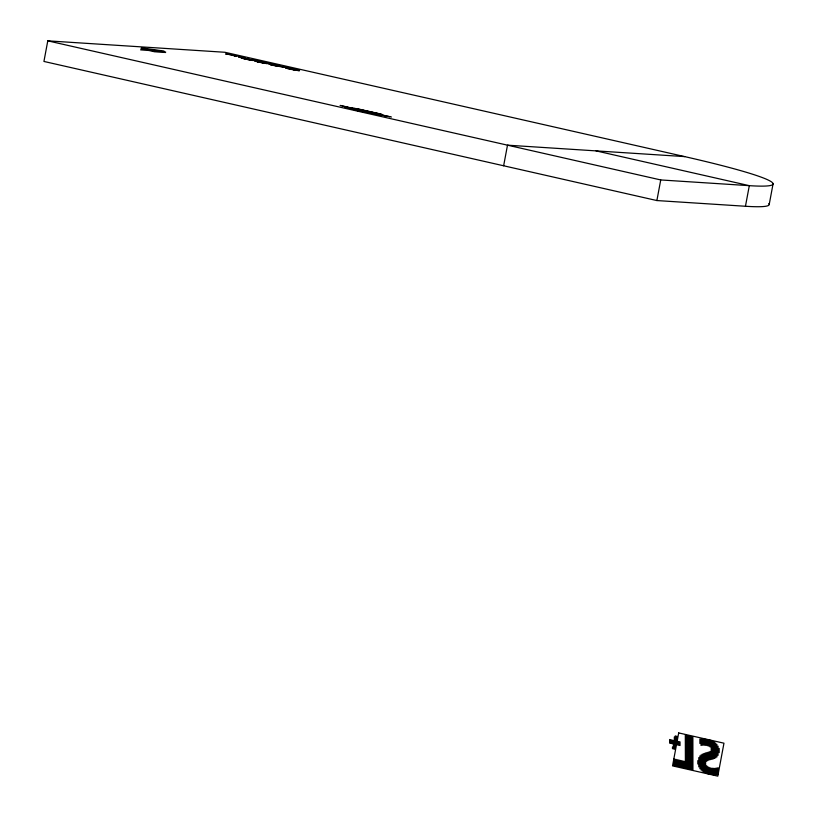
<?xml version="1.0" encoding="UTF-8"?>
<svg xmlns="http://www.w3.org/2000/svg" width="817" height="817" viewBox="0 0 817 817"><rect width="100%" height="100%" fill="white"/><g stroke="black" fill="none" stroke-linecap="round" stroke-linejoin="round"><path stroke-width="1.23" d="M745.451 206.262L749.312 185.663A180.057 12.245 10.6 0 0 684.646 156.598L224.941 52.278L47.784 40.85L43.934 61.449L656.878 200.553L745.451 206.262A180.057 12.245 10.6 0 0 768.838 203.576M503.64 165.769L507.5 145.171L684.646 156.598M656.878 200.553L660.739 179.944L749.312 185.663L596.073 150.89M769.216 204.454L773.066 183.856M140.759 50L141.474 47.723M141.76 50.062L142.444 47.866M142.761 50.123L143.424 47.999M143.761 50.194L144.405 48.142M144.762 50.256L145.375 48.285M145.763 50.317L146.355 48.428M146.764 50.388L147.336 48.56M147.765 50.45L148.316 48.703M148.745 50.593L149.286 48.846M149.695 50.807L150.267 48.989M150.655 51.022L151.247 49.122M151.605 51.236L152.217 49.265M152.554 51.461L153.198 49.408M153.514 51.675L154.178 49.551M154.464 51.88L155.148 49.684M155.465 51.941L156.129 49.827M156.466 52.002L157.109 49.97M157.467 52.074L158.079 50.113M158.467 52.135L159.06 50.245M159.468 52.196L160.04 50.388M160.469 52.268L161.01 50.531M161.47 52.329L161.991 50.674M162.471 52.39L162.971 50.807M163.471 52.462L163.941 50.95M164.472 52.523L164.707 51.777M165.473 52.584L165.667 51.992M248.439 58.691L247.275 58.487M291.679 68.812L292.22 68.894M225.502 53.963L226.769 54.188M238.503 56.822L239.452 56.986M231.344 54.831L232.191 54.984M227.657 54.198L231.282 54.78M226.146 54.024L232.559 55.086M233.478 55.393L234.877 55.627M232.151 55.301L234.693 55.832M235.235 55.883L237.553 56.24M234.816 55.852L236.031 56.067M241.413 57.088L242.189 57.231M238.625 56.516L245.008 57.905M238.676 56.894L240.954 57.384M242.945 57.731L245.417 58.068M240.913 57.425L243.762 57.915M245.59 58.661L250.748 59.6M253.995 60.203L261.011 61.418M241.893 58.201L244.109 58.589M247.326 59.049L260.235 61.336M241.138 58.119L247.592 59.375M249.522 59.712L258.744 61.163M260.49 61.612L265.872 62.541M244.201 58.834L255.741 60.836M259.54 61.581L269.733 63.399M247.674 59.621L252.749 60.509M256.211 61.193L263.738 62.409M266.219 62.838L273.205 64.186M255.098 61.142L265.842 63.052M266.791 63.215L274.328 64.472M255.272 61.265L260.327 62.286M262.87 62.582L272.827 64.308M274.665 64.768L279.291 65.564L273.613 64.768M257.335 61.806L269.835 63.971M260.705 62.582L266.842 63.644M272.827 64.778L280.486 66.106M263.309 63.175L264.596 63.399M271.785 64.778L288.85 67.74M270.733 64.788L275.901 65.544M276.391 65.769L290.586 68.128M270.478 64.788L286.205 67.515M272.868 65.34L280.241 66.616M286.42 67.831L296.254 69.527M287.676 68.097L285.654 67.882L287.145 68.281M290.74 68.72L294.712 69.404M295.376 69.425L298.481 70.109M290.678 68.894L289.075 68.618L296.571 69.966L293.415 69.231M297.582 69.996L299.339 70.395M286.134 68.158L288.534 68.71M298.225 70.385L299.614 70.579M287.676 68.608L295.294 69.925M295.938 70.18L299.451 70.65M290.923 69.353L297.633 70.517M241.005 56.976L241.832 57.119M234.397 55.832L235.276 55.985M243.915 57.854L245.192 58.068M293.078 69.588L293.65 69.69M297.133 70.333L298.92 70.65M340.097 105.403L341.24 105.618M340.689 105.587L346.439 106.802M354.425 108.304L361.104 109.56M342.456 106.118L351.627 107.977M352.77 108.191L366.302 110.734M344.233 106.659L369.764 111.52M345.407 107.017L374.962 112.695M347.184 107.548L378.424 113.481M348.359 107.905L381.886 114.268M350.136 108.447L380.947 114.227M351.31 108.804L379.844 114.155M353.087 109.335L381.059 114.656M354.261 109.692L386.257 115.84M356.028 110.234L389.719 116.627M357.213 110.591L391.455 117.015M47.784 40.85L660.739 179.944M676.21 744.685L676.231 736.076M669.613 739.487L669.634 743.194M706.685 739.426L706.725 745.513M719.174 748.413L719.185 752.651M718.041 746.105L718.051 755.368M718.082 767.704L718.092 774.577M716.897 744.369L716.928 756.981M716.948 767.919L716.958 774.649M715.763 743.133L715.794 757.829M715.815 768.133L715.825 774.71M714.63 742.244L714.661 758.472M714.681 768.348L714.691 774.782M713.496 741.479L713.527 758.881M713.547 768.286L713.558 774.771M712.363 740.927L712.393 759.218M712.414 768.205L712.424 774.618M711.229 740.447L711.26 759.453M711.28 768.123L711.29 774.465M710.096 740.1L710.106 747.024M710.116 751.436L710.126 759.749M710.147 767.745L710.157 774.312M708.962 739.783L708.972 746.278M708.982 751.865L708.993 760.055M709.013 767.357L709.023 774.159M707.828 739.61L707.839 745.88M707.849 752.304L707.859 760.566M707.869 766.673L707.89 773.832M706.715 752.6L706.736 761.342M706.736 765.713L706.756 773.495M705.551 739.242L705.571 745.4M705.582 752.886L705.622 773.066M704.417 739.068L704.438 745.278M704.448 753.305L704.489 772.525M703.284 738.976L703.304 745.186M703.314 753.723L703.345 771.891M702.15 739.007L702.171 745.349M702.181 754.193L702.212 771.074M701.017 739.038L701.037 745.502M701.047 754.949L701.078 770.053M699.883 739.079L699.893 743.46M699.914 755.888L699.944 768.787M692.867 736.842L692.928 769.747M691.948 736.628L692.009 769.543M690.814 736.372L690.876 769.287M689.681 736.117L689.742 769.022M688.547 735.862L688.608 768.766M687.414 735.596L687.475 768.511M686.28 735.341L686.341 768.256M685.187 761.444L685.208 768M685.32 735.126L685.402 761.485M684.054 761.189L684.074 767.735M682.92 760.923L682.941 767.48M681.787 760.668L681.807 767.224M680.653 760.413L680.663 766.969M680.02 741.846L680.03 745.553M679.519 760.157L679.53 766.714M679.07 741.632L679.08 745.339M678.386 759.902L678.396 766.448M678.13 741.417L678.141 745.124M677.181 736.291L677.181 739.497M677.191 741.203L677.191 744.91M677.252 759.636L677.262 766.193M676.119 759.381L676.129 765.938M674.985 759.126L674.995 765.682M675.291 735.862L675.332 749.393M674.342 736.944L674.372 749.179M673.851 758.87L673.862 765.427M673.412 740.345L673.422 748.964M672.462 740.131L672.473 743.838M672.473 746.932L672.483 748.75M671.523 739.916L671.523 743.623M670.573 739.702L670.583 743.409M698.79 757.584L698.801 766.897M697.82 760.627L697.82 763.997M678.702 732.92L672.534 765.876L717.796 776.15L723.964 743.194L678.702 732.92"/></g></svg>
